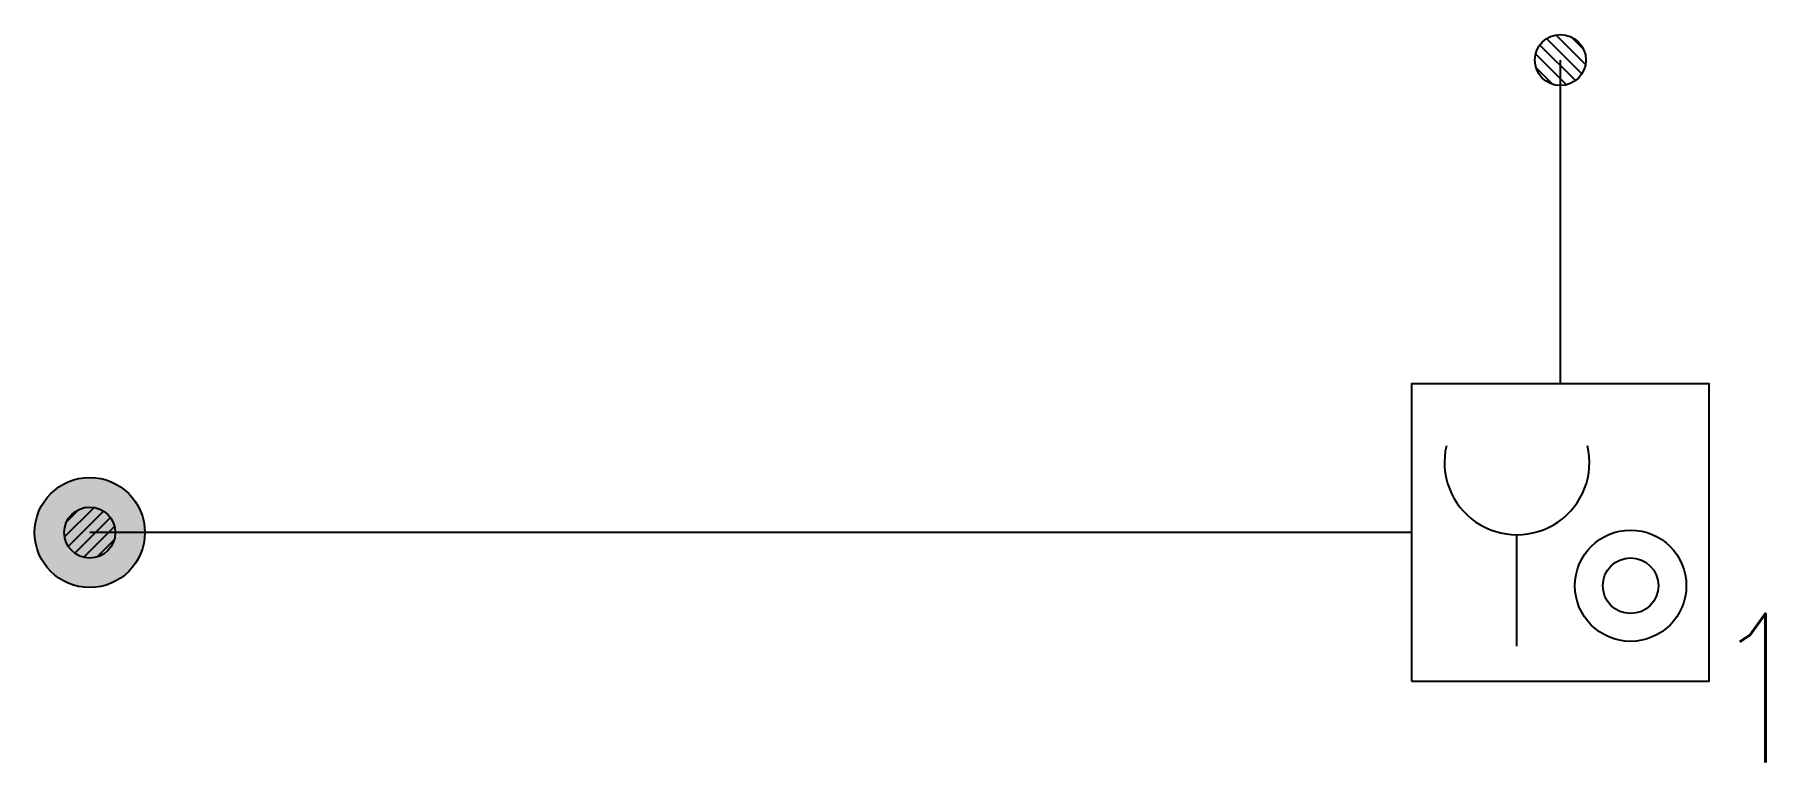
# Model space of a CAD drawing. Header units: millimetres. Extents: x -1850 to 475, y 1037 to 2015.
import ezdxf
from ezdxf.lldxf.tags import DXFTag

# ---------------------------------------------------------------- set-up
doc = ezdxf.new("R2010")
doc.units = ezdxf.units.MM
doc.header["$LTSCALE"] = 1000
doc.layers.add('E-ANNO-TEXT', color=6, linetype='Continuous')
doc.layers.add('E-EQUIP', color=4, linetype='Continuous')
doc.styles.add('E-TEXT', font='romans.shx', dxfattribs={"width": 0.8, "bigfont": 'hztxt.shx'})
tags = doc.linetypes.add('TJAD_FA_T', pattern='A,0.75,-0.1,["T",E-TEXT,S=0.2,R=0,X=0,Y=-0.1],-0.3', length=1.15).pattern_tags.tags
tags[6] = DXFTag(74, 10)

# ---------------------------------------------------------------- blocks, each defined once
blk = doc.blocks.new('FA-02-带消防电话插孔的手动报警按钮')
at = {"color": 6}
blk.add_line((-0.583, 0.474), (-0.583, 1.971), dxfattribs=at)
blk.add_lwpolyline([(-2, 0), (2, 0), (2, 4), (-2, 4)], close=True)
for radius in [0.748, 0.374]:
    blk.add_circle((0.944, 1.285), radius, dxfattribs=at)
blk.add_arc((-0.583, 2.944), 0.974, 166.735, 13.265, dxfattribs=at)

msp = doc.modelspace()

# ---------------------------------------------------------------- hatches: boundary and pattern name
at = {"layer": 'E-ANNO-TEXT'}
h = msp.add_hatch(dxfattribs=at)
h.set_pattern_fill('ANSI31', color=11, scale=100, style=0)
h.set_pattern_definition([(135, (381652.82, -218630.31), (8.83883476, 8.83883476), [])])
h.paths.add_polyline_path([(165.7, 1980.9, -1), (234.3, 1980.9, -1)])
at = {"layer": 'E-EQUIP'}
h = msp.add_hatch(color=256, dxfattribs=at)
edge = h.paths.add_edge_path()
edge.add_arc((-1775.7, 1345.7), 74, 0, 360)
h = msp.add_hatch(dxfattribs=at)
h.set_pattern_fill('ANSI31', color=256, scale=100, style=0)
h.set_pattern_definition([(45, (-383228.503, -219265.473), (-8.83883476, 8.83883476), [])])
h.paths.add_polyline_path([(-1741.4, 1345.7, 1), (-1809.9, 1345.7, 1)])

# ---------------------------------------------------------------- linework, layer by layer
at = {"layer": 'E-ANNO-TEXT', "color": 11}
msp.add_line((200, 1545.7), (200, 1980.9), dxfattribs=at)
at = {"layer": 'E-ANNO-TEXT', "color": 4, "linetype": 'TJAD_FA_T'}
msp.add_line((0, 1345.7), (-1775.7, 1345.7), dxfattribs=at)
at = {"layer": 'E-ANNO-TEXT', "color": 11}
msp.add_circle((200, 1980.9), 34.3, dxfattribs=at)
at = {"layer": 'E-EQUIP'}
for radius in [74, 34.3]:
    msp.add_circle((-1775.7, 1345.7), radius, dxfattribs=at)

# ---------------------------------------------------------------- block references
at = {"layer": 'E-EQUIP', "xscale": 100, "yscale": 100, "zscale": 100}
msp.add_blockref('FA-02-带消防电话插孔的手动报警按钮', (200, 1145.7), dxfattribs=at)

# ---------------------------------------------------------------- texts
at = {"layer": 'E-ANNO-TEXT', "color": 6, "style": 'E-TEXT', "width": 0.8}
msp.add_text('1', height=200, rotation=0, dxfattribs=at).set_placement((400, 1036.7))

doc.saveas('drawing.dxf')
